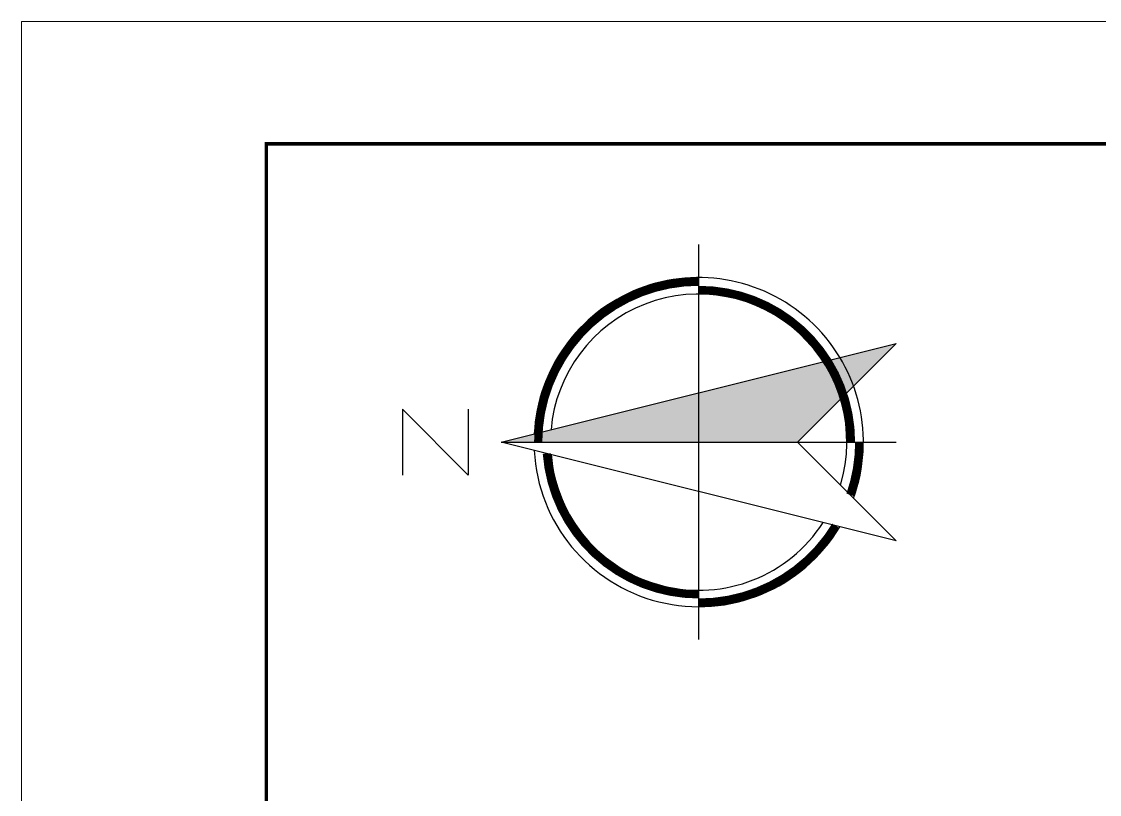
# Model space of a CAD drawing. Header units: millimetres. Extents: x 63005 to 126950, y 36019 to 74749.
# Drawn here: x 63123.21 to 63154.09, y 36900.65 to 36922.8 of the extents above; entities that cross this region are included whole.
import ezdxf

# ---------------------------------------------------------------- set-up
doc = ezdxf.new("R2010")
doc.units = ezdxf.units.MM
doc.header["$LTSCALE"] = 0.04
doc.layers.add('.1', color=1, linetype='Continuous', lineweight=5)
doc.layers.add('WALL', color=4, linetype='Continuous', lineweight=30)
doc.layers.add('ceco.net 3', color=7, linetype='Continuous')

# ---------------------------------------------------------------- blocks, each defined once
blk = doc.blocks.new('Ceco[1].NET-Symbols-North-Arrows-Tm-3')
at = {"layer": 'ceco.net 3'}
for p, q in [((0, 7.992), (0, 0)), ((-3.996, 3.996), (3.996, 3.996))]:
    blk.add_line(p, q, dxfattribs=at)
blk.add_lwpolyline([(0.666, 8.658), (-0.666, 8.658), (0.666, 9.99), (-0.666, 9.99)], dxfattribs=at)
blk.add_lwpolyline([(0, 7.992), (1.998, 0), (0, 1.998), (-1.998, 0)], close=True, dxfattribs=at)
for points, const_width in [([(3.247, 3.996, 0.414214), (0, 7.243, 1)], 0.167), ([(-0.231, 7.068, 0.392385), (-3.08, 3.996, 1)], 0.166), ([(-1.692, 1.225, -0.261393), (-3.247, 3.996, -1)], 0.167), ([(3.08, 3.996, -0.414214), (0, 0.916, -1)], 0.166), ([(0, 0.749, -0.083997), (-1.068, 0.93, -1)], 0.167)]:
    blk.add_lwpolyline(points, format="xyb", dxfattribs=dict(at, const_width=const_width))
for radius, start, end in [(3.33, 92.8842, 239.0434), (3.33, 250.1041, 87.1158), (2.997, 94.8313, 237.0962), (2.997, 253.1255, 85.1687)]:
    blk.add_arc((0, 3.996), radius, start, end, dxfattribs=at)
blk.add_solid([(0, 7.992), (1.998, 0), (0, 1.998)], dxfattribs=at)

msp = doc.modelspace()

# ---------------------------------------------------------------- linework, layer by layer
at = {"layer": '.1', "color": 0}
for p, q in [((63238.917, 36922.803), (63123.208, 36922.803)), ((63123.208, 36922.803), (63123.208, 36840.755))]:
    msp.add_line(p, q, dxfattribs=at)
at = {"layer": 'WALL', "color": 1, "linetype": 'Continuous', "const_width": 0.0995}
msp.add_lwpolyline([(63130.221, 36844.262), (63235.411, 36844.262), (63235.411, 36919.297), (63130.221, 36919.297)], close=True, dxfattribs=at)

# ---------------------------------------------------------------- block references
at = {"layer": 'ceco.net 3', "xscale": 1.416678900606768, "yscale": 1.416678900606768, "zscale": 1.416678900606768, "rotation": 90.00480982511826}
msp.add_blockref('Ceco[1].NET-Symbols-North-Arrows-Tm-3', (63148.272, 36910.747), dxfattribs=at)

doc.saveas('drawing.dxf')
